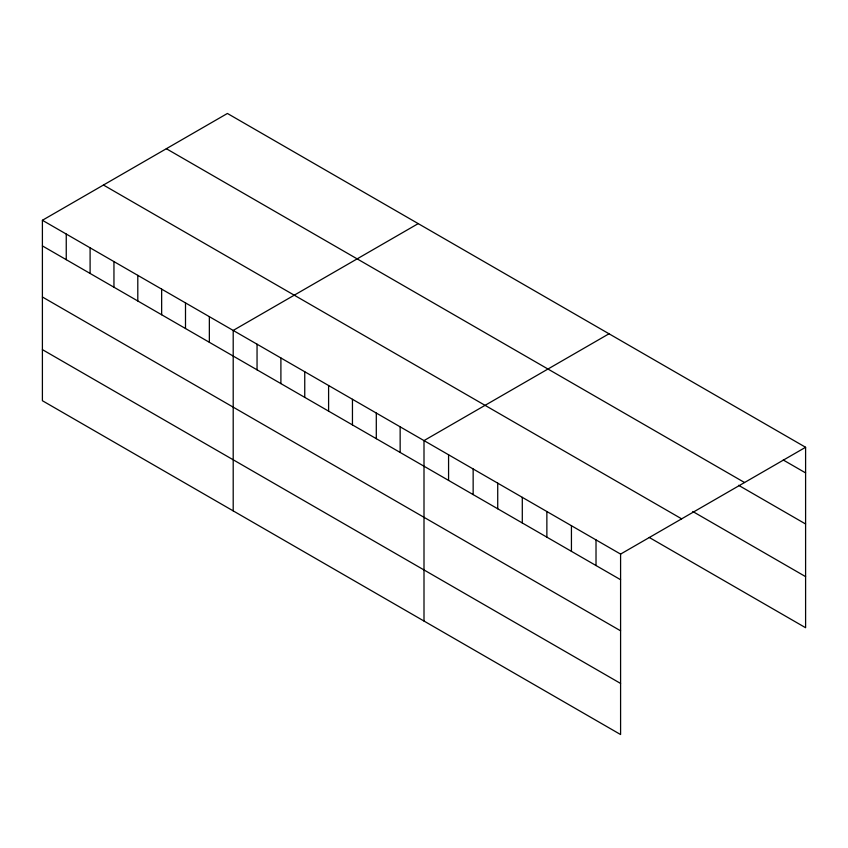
<?xml version="1.0" encoding="UTF-8"?>
<svg xmlns="http://www.w3.org/2000/svg" width="848" height="848" viewBox="0 0 848 848"><rect width="100%" height="100%" fill="white"/><g stroke="black" fill="none" stroke-linecap="round" stroke-linejoin="round"><path stroke-width="1.27" d="M42.4 220.279L620.588 554.094L620.588 734.538L42.4 400.722L42.4 220.279L227.412 113.462L805.6 447.278L805.6 627.721L649.229 537.441M418.212 223.618L233.2 330.434L233.2 510.878M609.012 333.783L424 440.6L424 621.043M620.588 554.094L805.6 447.278M783.266 460.008L805.6 472.898M166.356 148.718L744.544 482.523M738.587 485.3L805.6 523.99M692.784 511.503L805.6 576.629M103.456 185.034L681.644 518.838M42.4 245.909L620.588 579.714M42.4 296.991L620.588 630.806M42.4 349.63L620.588 683.446M596.017 539.911L596.017 565.531M571.435 525.718L571.435 551.348M546.865 511.535L546.865 537.155M522.294 497.341L522.294 522.972M497.723 483.159L497.723 508.779M473.152 468.976L473.152 494.596M448.571 454.782L448.571 480.413M400.15 426.83L400.15 452.45M376.3 413.061L376.3 438.681M352.45 399.291L352.45 424.912M328.6 385.522L328.6 411.142M304.75 371.753L304.75 397.373M280.9 357.983L280.9 383.603M257.05 344.203L257.05 369.834M209.35 316.664L209.35 342.295M185.5 302.895L185.5 328.526M161.65 289.126L161.65 314.756M137.8 275.356L137.8 300.987M113.95 261.587L113.95 287.218M90.1 247.817L90.1 273.448M66.25 234.048L66.25 259.679"/></g></svg>
